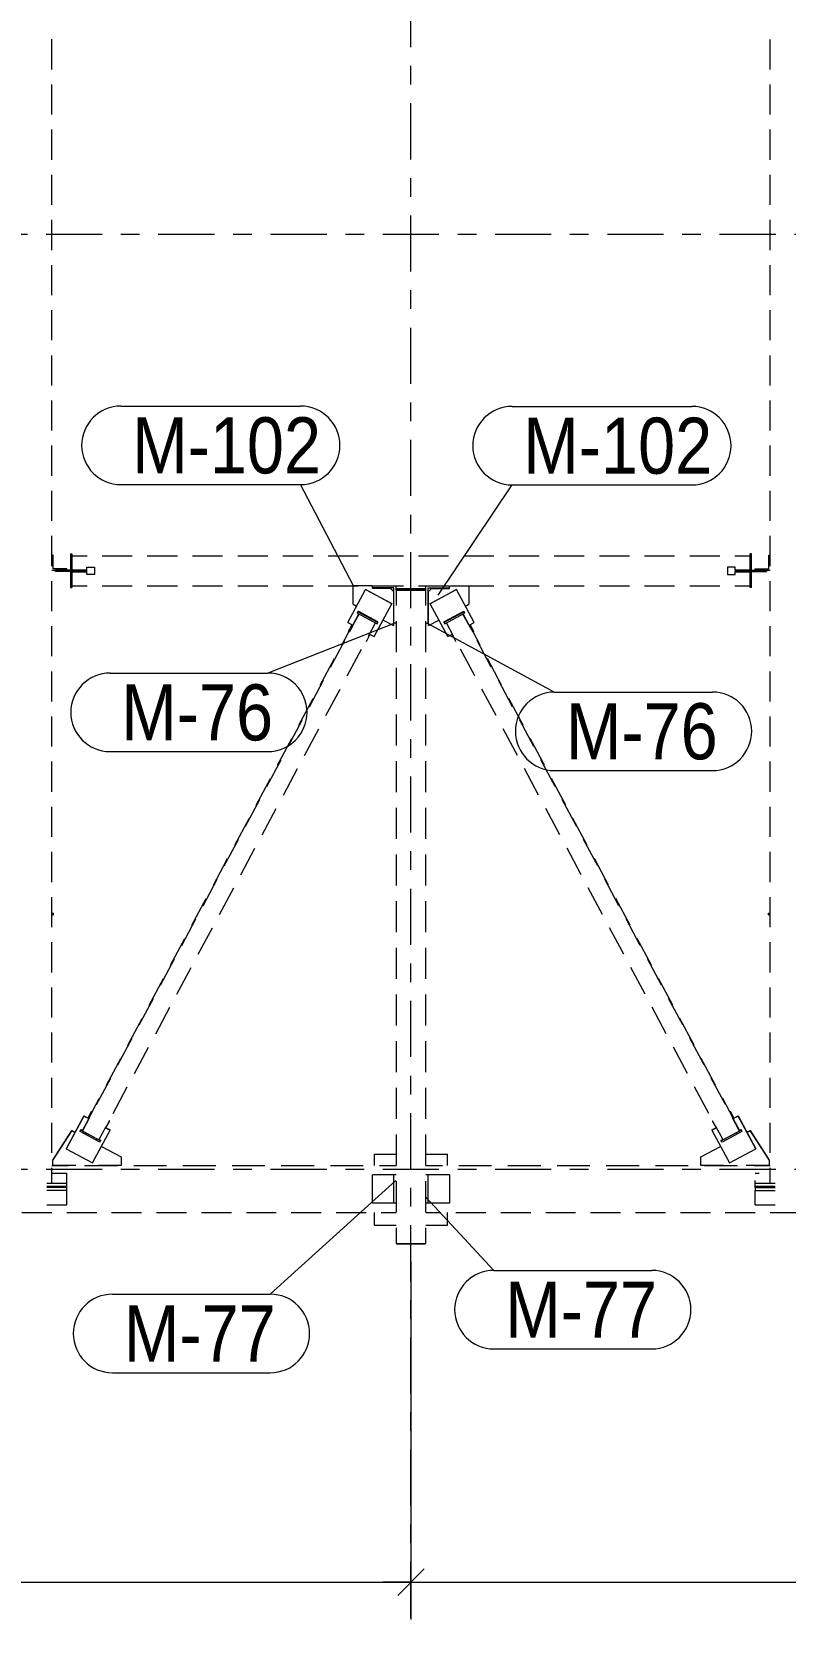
# Model space of a CAD drawing. Header units: millimetres. Extents: x -59 to 782, y -222 to 372.
# Drawn here: x 561.7 to 602, y -24.2 to 60.8 of the extents above; entities that cross this region are included whole.
import ezdxf

# ---------------------------------------------------------------- set-up
doc = ezdxf.new("R2010")
doc.units = ezdxf.units.MM
doc.linetypes.add('XKITLINE00', pattern=[0])
doc.linetypes.add('XKITLINE03', pattern=[6, 3, -1, 1, -1])
for name, color, linetype, lineweight in [('Part', 2, 'Continuous', 0), ('PartMark', 3, 'Continuous', 0), ('S-GRID', 1, 'Continuous', 0), ('Z-DIMENSIONS', 1, 'Continuous', 0)]:
    doc.layers.add(name, color=color, linetype=linetype, lineweight=lineweight)
doc.styles.add('GOST type A', font='ARIAL.TTF')

msp = doc.modelspace()

# ---------------------------------------------------------------- linework, layer by layer
at = {"layer": 'Part', "linetype": 'XKITLINE00', "lineweight": 0}
for p, q in [((562.8, 58.811), (562.8, 60.421)), ((601.2, 58.811), (601.2, 60.42)), ((562.8, 56.397), (562.8, 58.006)), ((601.2, 56.397), (601.2, 58.006)), ((562.8, 53.983), (562.8, 55.592)), ((601.2, 53.983), (601.2, 55.592)), ((562.8, 51.568), (562.8, 53.178)), ((601.2, 51.568), (601.2, 53.178)), ((562.8, 49.154), (562.8, 50.764)), ((601.2, 49.154), (601.2, 50.764)), ((562.8, 46.74), (562.8, 48.349)), ((601.2, 46.74), (601.2, 48.349)), ((562.8, 44.326), (562.8, 45.935)), ((601.2, 44.326), (601.2, 45.935)), ((562.8, 41.911), (562.8, 43.521)), ((601.2, 41.911), (601.2, 43.521)), ((562.8, 39.497), (562.8, 41.107)), ((601.2, 39.497), (601.2, 41.107)), ((562.8, 37.083), (562.8, 38.692)), ((601.2, 37.083), (601.2, 38.692)), ((562.8, 34.669), (562.8, 36.278)), ((601.2, 34.669), (601.2, 36.278)), ((562.8, 32.254), (562.8, 33.864)), ((601.2, 32.254), (601.2, 33.864)), ((562.87, 32.84), (562.8, 32.84)), ((562.87, 32.11), (562.87, 32.84)), ((563.8, 32.9), (563.8, 32.04)), ((563.8, 32.9), (563.88, 32.9)), ((563.88, 32.9), (563.88, 32.04)), ((563.88, 32.8), (564.685, 32.8)), ((565.491, 32.8), (567.101, 32.8)), ((567.907, 32.8), (569.517, 32.8)), ((570.323, 32.8), (571.933, 32.8)), ((572.739, 32.8), (574.349, 32.8)), ((575.155, 32.8), (576.765, 32.8)), ((577.571, 32.8), (579.181, 32.8)), ((579.987, 32.8), (581.597, 32.8)), ((582.403, 32.8), (584.013, 32.8)), ((584.819, 32.8), (586.429, 32.8)), ((587.235, 32.8), (588.845, 32.8)), ((589.651, 32.8), (591.261, 32.8)), ((592.067, 32.8), (593.677, 32.8)), ((594.483, 32.8), (596.093, 32.8)), ((596.899, 32.8), (598.509, 32.8)), ((599.315, 32.8), (600.12, 32.8)), ((600.2, 32.9), (600.12, 32.9)), ((600.12, 32.04), (600.12, 32.9)), ((600.2, 32.04), (600.2, 32.9)), ((601.13, 32.11), (601.13, 32.84)), ((601.13, 32.84), (601.2, 32.84)), ((562.8, 32.04), (563, 32.04)), ((563.6, 32.11), (562.87, 32.11)), ((564.68, 32.04), (563, 32.04)), ((563, 31.96), (563, 32.04)), ((564.68, 31.96), (563, 31.96)), ((563.6, 32.04), (563.6, 32.11)), ((563.8, 32.04), (563.88, 32.04)), ((563.8, 31.96), (563.8, 31.1)), ((563.8, 31.96), (563.88, 31.96)), ((563.88, 32.05), (564.667, 32.05)), ((563.88, 31.96), (563.88, 31.1)), ((563.88, 31.95), (564.68, 31.95)), ((564.68, 32.2), (565.08, 32.2)), ((564.68, 32.04), (564.68, 32.2)), ((564.68, 31.96), (564.68, 32.04)), ((564.68, 31.8), (564.68, 31.96)), ((565.08, 31.8), (564.68, 31.8)), ((565.08, 32.2), (565.08, 31.8)), ((599.32, 32.2), (598.92, 32.2)), ((598.92, 32.2), (598.92, 31.8)), ((598.92, 31.8), (599.32, 31.8)), ((599.32, 32.04), (599.32, 32.2)), ((599.32, 32.05), (600.12, 32.05)), ((599.32, 32.04), (599.32, 31.96)), ((599.32, 32.04), (601, 32.04)), ((599.32, 31.8), (599.32, 31.96)), ((599.32, 31.96), (601, 31.96)), ((599.32, 31.95), (600.107, 31.95)), ((600.2, 32.04), (600.12, 32.04)), ((600.2, 31.96), (600.12, 31.96)), ((600.12, 31.1), (600.12, 31.96)), ((600.2, 31.1), (600.2, 31.96)), ((600.4, 32.04), (600.4, 32.11)), ((600.4, 32.11), (601.13, 32.11)), ((601, 32.04), (601, 31.96)), ((601, 32.04), (601.2, 32.04)), ((562.8, 29.84), (562.8, 31.45)), ((563.8, 31.1), (563.88, 31.1)), ((563.88, 31.2), (564.685, 31.2)), ((565.491, 31.2), (567.101, 31.2)), ((567.907, 31.2), (569.517, 31.2)), ((570.323, 31.2), (571.933, 31.2)), ((572.739, 31.2), (574.349, 31.2)), ((575.155, 31.2), (576.765, 31.2)), ((577.571, 31.2), (579.181, 31.2)), ((578.621, 29.237), (579.563, 30.998)), ((578.621, 29.232), (579.563, 30.993)), ((578.915, 31.195), (578.915, 31.2)), ((579.95, 31.195), (578.915, 31.195)), ((578.915, 30.211), (578.915, 31.195)), ((579.563, 30.993), (579.563, 30.998)), ((579.563, 30.998), (580.974, 30.246)), ((580.974, 30.241), (579.563, 30.993)), ((579.95, 31.08), (579.95, 31.2)), ((581.08, 31.08), (579.95, 31.08)), ((579.95, 31.055), (579.95, 31.08)), ((580.9, 31.065), (579.95, 31.065)), ((580.9, 31.055), (579.95, 31.055)), ((579.987, 31.2), (581.597, 31.2)), ((580.9, 31.065), (580.9, 31.055)), ((581.06, 30.905), (580.9, 31.065)), ((581.06, 30.895), (580.9, 31.055)), ((581.06, 30.905), (581.06, 29.07)), ((581.08, 29.2), (581.08, 31.08)), ((581.2, 30.969), (581.2, 31.2)), ((581.2, 30.988), (581.24, 30.988)), ((581.2, 30.969), (581.2, 30.137)), ((582.76, 31.028), (581.24, 31.028)), ((581.24, 31.028), (581.24, 30.961)), ((581.24, 31.001), (582.76, 31.001)), ((581.24, 30.961), (582.76, 30.961)), ((582.8, 30.96), (581.293, 30.96)), ((582.403, 31.2), (584.013, 31.2)), ((582.76, 30.961), (582.76, 31.028)), ((582.76, 30.988), (582.8, 30.988)), ((582.8, 30.969), (582.8, 31.2)), ((582.8, 30.137), (582.8, 30.969)), ((582.92, 29.2), (582.92, 31.08)), ((582.92, 31.08), (584.05, 31.08)), ((582.94, 30.9), (583.1, 31.06)), ((582.94, 29.07), (582.94, 30.9)), ((583.026, 30.246), (584.437, 30.998)), ((584.437, 30.993), (583.026, 30.241)), ((583.1, 31.06), (584.05, 31.06)), ((584.05, 31.08), (584.05, 31.2)), ((584.05, 31.195), (585.085, 31.195)), ((584.05, 31.06), (584.05, 31.08)), ((585.379, 29.237), (584.437, 30.998)), ((584.437, 30.998), (584.437, 30.993)), ((585.379, 29.232), (584.437, 30.993)), ((584.819, 31.2), (586.429, 31.2)), ((585.085, 31.195), (585.085, 31.2)), ((585.085, 31.195), (585.085, 30.211)), ((587.235, 31.2), (588.845, 31.2)), ((589.651, 31.2), (591.261, 31.2)), ((592.067, 31.2), (593.677, 31.2)), ((594.483, 31.2), (596.093, 31.2)), ((596.899, 31.2), (598.509, 31.2)), ((599.315, 31.2), (600.12, 31.2)), ((600.2, 31.1), (600.12, 31.1)), ((601.2, 29.84), (601.2, 31.45)), ((578.915, 30.211), (579.092, 30.117)), ((579.133, 29.773), (579.171, 29.844)), ((579.171, 29.807), (579.133, 29.736)), ((579.133, 29.736), (579.133, 29.773)), ((580.236, 29.277), (579.171, 29.844)), ((579.171, 29.844), (579.171, 29.807)), ((579.171, 29.807), (580.236, 29.24)), ((580.033, 28.48), (580.974, 30.241)), ((580.974, 30.246), (580.974, 30.241)), ((583.026, 30.241), (583.026, 30.246)), ((583.967, 28.48), (583.026, 30.241)), ((583.764, 29.277), (584.829, 29.844)), ((583.764, 29.24), (584.829, 29.807)), ((584.829, 29.807), (584.829, 29.844)), ((584.829, 29.844), (584.867, 29.773)), ((584.867, 29.736), (584.829, 29.807)), ((584.867, 29.736), (584.867, 29.773)), ((584.908, 30.117), (585.085, 30.211)), ((562.8, 27.426), (562.8, 29.036)), ((578.621, 29.237), (578.621, 29.232)), ((578.621, 29.232), (578.886, 29.091)), ((578.844, 29.113), (578.662, 28.773)), ((578.662, 28.747), (578.851, 29.099)), ((578.886, 29.08), (578.698, 28.728)), ((578.843, 28.98), (579.222, 29.689)), ((578.851, 29.11), (578.851, 29.099)), ((578.851, 29.099), (578.886, 29.08)), ((578.886, 29.09), (579.21, 29.696)), ((578.886, 29.08), (578.886, 29.091)), ((579.133, 29.736), (580.198, 29.169)), ((579.725, 28.511), (580.104, 29.22)), ((580.198, 29.169), (580.236, 29.24)), ((580.236, 29.24), (580.236, 29.277)), ((580.506, 29.365), (581.06, 29.07)), ((581.2, 29.2), (581.08, 29.2)), ((581.2, 29.305), (581.2, 27.641)), ((582.8, 27.641), (582.8, 29.305)), ((582.8, 29.2), (582.92, 29.2)), ((582.94, 29.07), (583.494, 29.365)), ((583.764, 29.277), (583.764, 29.24)), ((583.764, 29.24), (583.801, 29.169)), ((583.801, 29.169), (584.867, 29.736)), ((584.275, 28.511), (583.896, 29.22)), ((585.157, 28.98), (584.778, 29.689)), ((585.114, 29.09), (584.79, 29.696)), ((585.114, 29.091), (585.379, 29.232)), ((585.114, 29.08), (585.149, 29.099)), ((585.114, 29.091), (585.114, 29.08)), ((585.114, 29.08), (585.302, 28.728)), ((585.149, 29.099), (585.149, 29.11)), ((585.338, 28.747), (585.149, 29.099)), ((585.156, 29.113), (585.338, 28.773)), ((585.379, 29.232), (585.379, 29.237)), ((601.2, 27.426), (601.2, 29.035)), ((577.706, 26.853), (578.464, 28.271)), ((578.297, 28.026), (578.678, 28.738)), ((578.662, 28.773), (578.662, 28.747)), ((578.662, 28.747), (578.698, 28.728)), ((579.588, 28.254), (579.615, 28.24)), ((579.803, 28.592), (579.615, 28.24)), ((579.776, 28.606), (579.803, 28.592)), ((579.781, 28.614), (580.033, 28.48)), ((579.803, 28.592), (579.803, 28.602)), ((583.967, 28.48), (584.219, 28.614)), ((584.197, 28.592), (584.224, 28.606)), ((584.197, 28.602), (584.197, 28.592)), ((584.197, 28.592), (584.385, 28.24)), ((584.385, 28.24), (584.412, 28.254)), ((585.302, 28.728), (585.338, 28.747)), ((585.703, 28.026), (585.321, 28.738)), ((585.338, 28.773), (585.338, 28.747)), ((586.294, 26.853), (585.536, 28.271)), ((577.154, 25.887), (577.916, 27.313)), ((578.588, 26.384), (579.346, 27.802)), ((585.412, 26.384), (584.654, 27.802)), ((586.846, 25.887), (586.084, 27.313)), ((562.8, 25.012), (562.8, 26.621)), ((581.2, 26.809), (581.2, 25.146)), ((582.8, 25.146), (582.8, 26.809)), ((601.2, 25.012), (601.2, 26.621)), ((576.569, 24.726), (577.327, 26.144)), ((577.451, 24.257), (578.209, 25.675)), ((586.549, 24.257), (585.791, 25.675)), ((587.431, 24.726), (586.673, 26.144)), ((576.011, 23.748), (576.773, 25.174)), ((587.989, 23.748), (587.227, 25.174)), ((562.8, 22.598), (562.8, 24.207)), ((575.432, 22.6), (576.19, 24.017)), ((581.2, 24.314), (581.2, 22.65)), ((582.8, 22.65), (582.8, 24.314)), ((588.568, 22.6), (587.81, 24.017)), ((601.2, 22.598), (601.2, 24.207)), ((574.867, 21.61), (575.63, 23.035)), ((576.314, 22.13), (577.072, 23.548)), ((587.686, 22.13), (586.928, 23.548)), ((589.133, 21.61), (588.37, 23.035)), ((562.8, 20.183), (562.8, 21.793)), ((574.294, 20.473), (575.052, 21.891)), ((575.177, 20.003), (575.935, 21.421)), ((581.2, 21.818), (581.2, 20.154)), ((582.8, 20.154), (582.8, 21.818)), ((588.823, 20.003), (588.065, 21.421)), ((589.706, 20.473), (588.947, 21.891)), ((601.2, 20.183), (601.2, 21.793)), ((573.724, 19.471), (574.486, 20.897)), ((590.276, 19.471), (589.514, 20.897)), ((573.157, 18.346), (573.915, 19.764)), ((590.843, 18.346), (590.085, 19.764)), ((562.8, 17.769), (562.8, 19.379)), ((572.581, 17.333), (573.343, 18.758)), ((574.04, 17.876), (574.798, 19.294)), ((581.2, 19.322), (581.2, 17.659)), ((582.8, 17.659), (582.8, 19.322)), ((589.96, 17.876), (589.202, 19.294)), ((591.419, 17.333), (590.657, 18.758)), ((601.2, 17.769), (601.2, 19.379)), ((572.02, 16.219), (572.778, 17.637)), ((572.902, 15.749), (573.661, 17.167)), ((591.097, 15.749), (590.339, 17.167)), ((591.98, 16.219), (591.222, 17.637)), ((562.8, 15.355), (562.8, 16.964)), ((571.437, 15.194), (572.2, 16.62)), ((581.2, 16.827), (581.2, 15.163)), ((582.8, 15.163), (582.8, 16.827)), ((592.563, 15.194), (591.8, 16.62)), ((601.2, 15.355), (601.2, 16.964)), ((570.883, 14.092), (571.641, 15.51)), ((593.117, 14.092), (592.359, 15.51)), ((562.8, 12.941), (562.8, 14.55)), ((570.294, 13.055), (571.056, 14.481)), ((571.765, 13.622), (572.523, 15.04)), ((592.235, 13.622), (591.477, 15.04)), ((593.706, 13.055), (592.944, 14.481)), ((601.2, 12.941), (601.2, 14.55)), ((562.8, 13.684), (562.9, 13.684)), ((562.9, 13.604), (562.9, 13.684)), ((581.2, 14.331), (581.2, 12.668)), ((582.8, 12.668), (582.8, 14.331)), ((601.1, 13.604), (601.1, 13.684)), ((601.1, 13.684), (601.2, 13.684)), ((562.8, 13.604), (562.9, 13.604)), ((569.746, 11.965), (570.504, 13.383)), ((570.628, 11.495), (571.386, 12.913)), ((593.372, 11.495), (592.614, 12.913)), ((594.254, 11.965), (593.496, 13.383)), ((601.1, 13.604), (601.2, 13.604)), ((562.8, 10.526), (562.8, 12.136)), ((569.151, 10.917), (569.913, 12.343)), ((594.849, 10.917), (594.087, 12.343)), ((601.2, 10.526), (601.2, 12.136)), ((568.609, 9.838), (569.367, 11.256)), ((581.2, 11.836), (581.2, 10.172)), ((582.8, 10.172), (582.8, 11.836)), ((595.391, 9.838), (594.633, 11.256)), ((569.491, 9.368), (570.249, 10.786)), ((594.509, 9.368), (593.751, 10.786)), ((562.8, 8.112), (562.8, 9.722)), ((568.007, 8.778), (568.77, 10.204)), ((595.993, 8.778), (595.23, 10.204)), ((601.2, 8.112), (601.2, 9.722)), ((567.472, 7.711), (568.23, 9.129)), ((568.354, 7.241), (569.112, 8.659)), ((581.2, 9.34), (581.2, 7.676)), ((582.8, 7.676), (582.8, 9.34)), ((595.646, 7.241), (594.888, 8.659)), ((596.528, 7.711), (595.77, 9.129)), ((566.864, 6.64), (567.626, 8.065)), ((597.136, 6.64), (596.374, 8.065)), ((562.8, 5.698), (562.8, 7.307)), ((566.335, 5.584), (567.093, 7.002)), ((581.2, 6.845), (581.2, 5.181)), ((582.8, 5.181), (582.8, 6.845)), ((597.665, 5.584), (596.907, 7.002)), ((601.2, 5.698), (601.2, 7.307)), ((567.217, 5.114), (567.975, 6.532)), ((596.783, 5.114), (596.025, 6.532)), ((565.721, 4.501), (566.483, 5.927)), ((598.279, 4.501), (597.517, 5.927)), ((562.8, 3.284), (562.8, 4.893)), ((565.198, 3.457), (565.956, 4.875)), ((566.08, 2.987), (566.838, 4.405)), ((581.2, 4.349), (581.2, 2.685)), ((582.8, 2.685), (582.8, 4.349)), ((597.92, 2.987), (597.162, 4.405)), ((598.802, 3.457), (598.044, 4.875)), ((601.2, 3.284), (601.2, 4.893)), ((564.958, 3.075), (565.34, 3.788)), ((599.042, 3.075), (598.66, 3.788)), ((564.514, 2.849), (563.572, 1.088)), ((564.514, 2.844), (563.572, 1.083)), ((564.439, 2.039), (564.818, 2.748)), ((564.439, 2.069), (564.774, 2.695)), ((564.514, 2.849), (564.743, 2.727)), ((564.514, 2.844), (564.514, 2.849)), ((564.514, 2.844), (564.743, 2.722)), ((564.743, 2.738), (564.931, 3.09)), ((564.931, 3.064), (564.743, 2.711)), ((564.743, 2.711), (564.743, 2.738)), ((564.743, 2.711), (564.778, 2.693)), ((564.778, 2.693), (564.967, 3.045)), ((564.967, 3.071), (564.931, 3.09)), ((564.931, 3.09), (564.931, 3.064)), ((564.967, 3.045), (564.931, 3.064)), ((564.967, 3.045), (564.967, 3.071)), ((565.696, 2.204), (565.884, 2.556)), ((565.884, 2.556), (565.857, 2.571)), ((565.884, 2.583), (565.868, 2.591)), ((565.884, 2.556), (565.884, 2.583)), ((598.116, 2.583), (598.132, 2.591)), ((598.116, 2.583), (598.116, 2.556)), ((598.116, 2.556), (598.143, 2.571)), ((598.116, 2.556), (598.304, 2.204)), ((599.033, 3.071), (599.069, 3.09)), ((599.033, 3.071), (599.033, 3.045)), ((599.069, 3.064), (599.033, 3.045)), ((599.033, 3.045), (599.222, 2.693)), ((599.257, 2.738), (599.069, 3.09)), ((599.069, 3.09), (599.069, 3.064)), ((599.257, 2.711), (599.069, 3.064)), ((599.561, 2.039), (599.182, 2.748)), ((599.257, 2.711), (599.222, 2.693)), ((599.226, 2.695), (599.561, 2.069)), ((599.257, 2.727), (599.486, 2.849)), ((599.257, 2.722), (599.486, 2.844)), ((599.257, 2.738), (599.257, 2.711)), ((599.486, 2.844), (599.486, 2.849)), ((599.486, 2.849), (600.428, 1.088)), ((600.428, 1.083), (599.486, 2.844)), ((562.8, 0.869), (562.8, 2.479)), ((563.866, 2.068), (562.864, 0.492)), ((562.864, 0.487), (563.866, 2.063)), ((563.866, 2.068), (564.045, 1.973)), ((563.866, 2.063), (563.866, 2.068)), ((563.866, 2.063), (564.043, 1.969)), ((564.31, 2.048), (564.348, 2.118)), ((564.31, 2.011), (564.348, 2.081)), ((564.31, 2.011), (564.31, 2.048)), ((565.376, 1.444), (564.31, 2.011)), ((564.348, 2.081), (564.348, 2.118)), ((564.348, 2.118), (564.44, 2.069)), ((565.413, 1.514), (564.348, 2.081)), ((564.439, 2.069), (564.439, 2.039)), ((564.439, 2.039), (565.322, 1.569)), ((564.984, 0.332), (565.925, 2.093)), ((565.322, 1.569), (565.701, 2.278)), ((565.669, 2.219), (565.696, 2.204)), ((565.7, 2.212), (565.925, 2.093)), ((565.702, 2.216), (565.925, 2.098)), ((565.925, 2.093), (565.925, 2.098)), ((581.2, 1.853), (581.2, 0.19)), ((582.8, 0.19), (582.8, 1.853)), ((598.075, 2.098), (598.298, 2.216)), ((598.075, 2.093), (598.3, 2.212)), ((598.075, 2.098), (598.075, 2.093)), ((598.075, 2.093), (599.016, 0.332)), ((598.678, 1.569), (598.299, 2.278)), ((598.304, 2.204), (598.331, 2.219)), ((599.652, 2.081), (598.587, 1.514)), ((599.69, 2.011), (598.624, 1.444)), ((599.561, 2.039), (598.678, 1.569)), ((599.56, 2.069), (599.652, 2.118)), ((599.561, 2.069), (599.561, 2.039)), ((599.69, 2.048), (599.652, 2.118)), ((599.652, 2.118), (599.652, 2.081)), ((599.69, 2.011), (599.652, 2.081)), ((599.69, 2.011), (599.69, 2.048)), ((599.955, 1.973), (600.133, 2.068)), ((599.957, 1.969), (600.133, 2.063)), ((601.136, 0.492), (600.133, 2.068)), ((600.133, 2.068), (600.133, 2.063)), ((600.133, 2.063), (601.136, 0.487)), ((601.2, 0.869), (601.2, 2.479)), ((563.572, 1.083), (563.572, 1.088)), ((563.572, 1.083), (564.984, 0.332)), ((565.334, 1.593), (565.413, 1.551)), ((565.376, 1.444), (565.413, 1.514)), ((565.413, 1.551), (565.413, 1.514)), ((565.457, 1.216), (566.513, 0.654)), ((565.459, 1.22), (566.513, 0.659)), ((597.487, 0.659), (598.541, 1.22)), ((597.487, 0.654), (598.543, 1.216)), ((598.587, 1.551), (598.666, 1.593)), ((598.587, 1.514), (598.587, 1.551)), ((598.624, 1.444), (598.587, 1.514)), ((599.016, 0.332), (600.428, 1.083)), ((600.428, 1.083), (600.428, 1.088)), ((562.8, 0.19), (563.676, 0.19)), ((562.8, -0.74), (562.8, 0.065)), ((562.864, 0.492), (562.864, 0.487)), ((562.864, 0.19), (562.864, 0.487)), ((564.08, 0.19), (562.864, 0.19)), ((564.552, 0.19), (566.305, 0.19)), ((566.513, 0.19), (565.297, 0.19)), ((566.513, 0.654), (566.513, 0.659)), ((566.513, 0.654), (566.513, 0.19)), ((567.181, 0.19), (568.933, 0.19)), ((569.809, 0.19), (571.562, 0.19)), ((572.438, 0.19), (574.19, 0.19)), ((575.067, 0.19), (576.819, 0.19)), ((577.695, 0.19), (579.448, 0.19)), ((580.05, 0.19), (580.05, 0.81)), ((580.05, 0.81), (581.2, 0.81)), ((580.324, 0.19), (581.2, 0.19)), ((582.8, 0.81), (583.95, 0.81)), ((582.8, 0.19), (583.676, 0.19)), ((583.95, 0.19), (583.95, 0.81)), ((584.552, 0.19), (586.305, 0.19)), ((587.181, 0.19), (588.933, 0.19)), ((589.81, 0.19), (591.562, 0.19)), ((592.438, 0.19), (594.19, 0.19)), ((595.067, 0.19), (596.819, 0.19)), ((597.487, 0.654), (597.487, 0.659)), ((597.487, 0.19), (597.487, 0.654)), ((598.703, 0.19), (597.487, 0.19)), ((597.695, 0.19), (599.448, 0.19)), ((601.136, 0.19), (599.92, 0.19)), ((600.324, 0.19), (601.2, 0.19)), ((601.136, 0.487), (601.136, 0.492)), ((601.136, 0.487), (601.136, 0.19)), ((601.2, -0.74), (601.2, 0.065)), ((562.533, -0.74), (563.6, -0.74)), ((562.8, -0.21), (563.6, -0.21)), ((563.6, -0.74), (563.6, -0.21)), ((563.6, -0.9), (563.6, -0.74)), ((579.95, -1.81), (579.95, -0.31)), ((581.08, -0.31), (579.95, -0.31)), ((581.08, -1.81), (581.08, -0.31)), ((581.2, -0.31), (581.08, -0.31)), ((581.2, -0.642), (581.2, -2.306)), ((584.05, -0.31), (582.8, -0.31)), ((582.8, -2.306), (582.8, -0.642)), ((582.92, -1.81), (582.92, -0.31)), ((584.05, -0.31), (584.05, -1.81)), ((600.4, -0.21), (600.608, -0.21)), ((600.4, -0.74), (600.4, -0.601)), ((600.4, -0.9), (600.4, -0.74)), ((600.4, -0.74), (601.467, -0.74)), ((562.533, -0.9), (563.6, -0.9)), ((563.6, -0.98), (562.533, -0.98)), ((563.6, -1.14), (562.533, -1.14)), ((563.6, -0.98), (563.6, -0.9)), ((563.6, -1.14), (563.6, -0.98)), ((563.6, -1.91), (563.6, -1.14)), ((600.4, -0.9), (601.467, -0.9)), ((600.4, -0.98), (600.4, -0.9)), ((600.4, -0.98), (601.467, -0.98)), ((600.4, -0.98), (600.4, -1.14)), ((600.4, -1.14), (601.467, -1.14)), ((600.4, -1.91), (600.4, -1.14)), ((561.2, -2.31), (562.8, -2.31)), ((562.533, -1.91), (563.6, -1.91)), ((563.6, -2.31), (565.2, -2.31)), ((566, -2.31), (567.6, -2.31)), ((568.4, -2.31), (570, -2.31)), ((570.8, -2.31), (572.4, -2.31)), ((573.2, -2.31), (574.8, -2.31)), ((575.6, -2.31), (577.2, -2.31)), ((578, -2.31), (579.6, -2.31)), ((581.08, -1.81), (579.95, -1.81)), ((580.05, -2.99), (580.05, -2.31)), ((580.4, -2.31), (581.2, -2.31)), ((581.2, -1.81), (581.08, -1.81)), ((584.05, -1.81), (582.8, -1.81)), ((582.8, -2.31), (583.6, -2.31)), ((583.95, -2.99), (583.95, -2.31)), ((584.4, -2.31), (586, -2.31)), ((586.8, -2.31), (588.4, -2.31)), ((589.2, -2.31), (590.8, -2.31)), ((591.6, -2.31), (593.2, -2.31)), ((594, -2.31), (595.6, -2.31)), ((596.4, -2.31), (598, -2.31)), ((598.8, -2.31), (600.4, -2.31)), ((600.4, -1.91), (601.467, -1.91)), ((601.2, -2.31), (602.8, -2.31)), ((580.05, -2.99), (581.2, -2.99)), ((581.2, -3.138), (581.2, -3.97)), ((582.8, -2.99), (583.95, -2.99)), ((582.8, -3.97), (582.8, -3.138)), ((581.2, -3.97), (582.8, -3.97)), ((581.238, -4.009), (581.238, -3.97)), ((582.758, -4.009), (581.238, -4.009)), ((582.758, -4.009), (582.758, -3.97)), ((582.76, -3.982), (582.758, -4.009)), ((582.76, -3.982), (582.76, -3.97))]:
    msp.add_line(p, q, dxfattribs=at)
at = {"layer": 'PartMark', "linetype": 'XKITLINE00', "lineweight": 0}
for p, q in [((566.496, 40.808), (576.1, 40.808)), ((587.403, 40.79), (597.007, 40.79)), ((566.496, 36.608), (576.1, 36.608)), ((578.92, 31.195), (576.1, 36.608)), ((583.445, 30.699), (587.403, 36.59)), ((587.403, 36.59), (597.007, 36.59)), ((581.138, 29.205), (574.345, 26.53)), ((582.862, 29.205), (589.679, 25.518)), ((565.914, 26.53), (574.345, 26.53)), ((589.679, 25.518), (598.109, 25.518)), ((565.914, 22.33), (574.345, 22.33)), ((589.679, 21.318), (598.109, 21.318)), ((581.195, -0.613), (574.479, -6.686)), ((582.805, -1.507), (586.434, -5.411)), ((586.434, -5.411), (594.864, -5.411)), ((566.049, -6.686), (574.479, -6.686)), ((586.434, -9.611), (594.864, -9.611)), ((566.049, -10.886), (574.479, -10.886))]:
    msp.add_line(p, q, dxfattribs=at)
for centre, start, end in [((566.496, 38.708), 90, 270), ((576.1, 38.708), 270, 90), ((587.403, 38.69), 90, 270), ((597.007, 38.69), 270, 90), ((565.914, 24.43), 90, 270), ((574.345, 24.43), 270, 90), ((589.679, 23.418), 90, 270), ((598.109, 23.418), 270, 90), ((586.434, -7.511), 90, 270), ((594.864, -7.511), 270, 90), ((566.049, -8.786), 90, 270), ((574.479, -8.786), 270, 90)]:
    msp.add_arc(centre, 2.1, start, end, dxfattribs=at)
at = {"layer": 'S-GRID', "linetype": 'XKITLINE03', "lineweight": 0}
for p, q in [((582, -30), (582, 341.066)), ((-25.505, 50), (766.195, 50)), ((-25.505, 0), (766.195, 0))]:
    msp.add_line(p, q, dxfattribs=at)
at = {"layer": 'Z-DIMENSIONS', "linetype": 'XKITLINE00', "lineweight": 0}
for p, q in [((582, -4.942), (582, -24.083)), ((582, -4.942), (582, -24.083)), ((522, -22.083), (582, -22.083)), ((582, -22.083), (580.5, -22.083)), ((582.707, -21.376), (581.293, -22.79)), ((582.707, -21.376), (581.293, -22.79)), ((582, -22.083), (583.5, -22.083)), ((582, -22.083), (642, -22.083))]:
    msp.add_line(p, q, dxfattribs=at)
at = {"layer": 'Z-DIMENSIONS'}
msp.add_point((582, -22.083), dxfattribs=at)
msp.add_point((582, -22.083), dxfattribs=at)

# ---------------------------------------------------------------- texts
at = {"layer": 'PartMark', "style": 'GOST type A', "width": 0.85}
for s, p in [('М-102', (567.096, 37.208)), ('М-102', (588.003, 37.19)), ('М-76', (566.514, 22.93)), ('М-76', (590.279, 21.918)), ('М-77', (587.034, -9.011)), ('М-77', (566.649, -10.286))]:
    msp.add_text(s, height=3, dxfattribs=at).set_placement(p)

doc.saveas('drawing.dxf')
